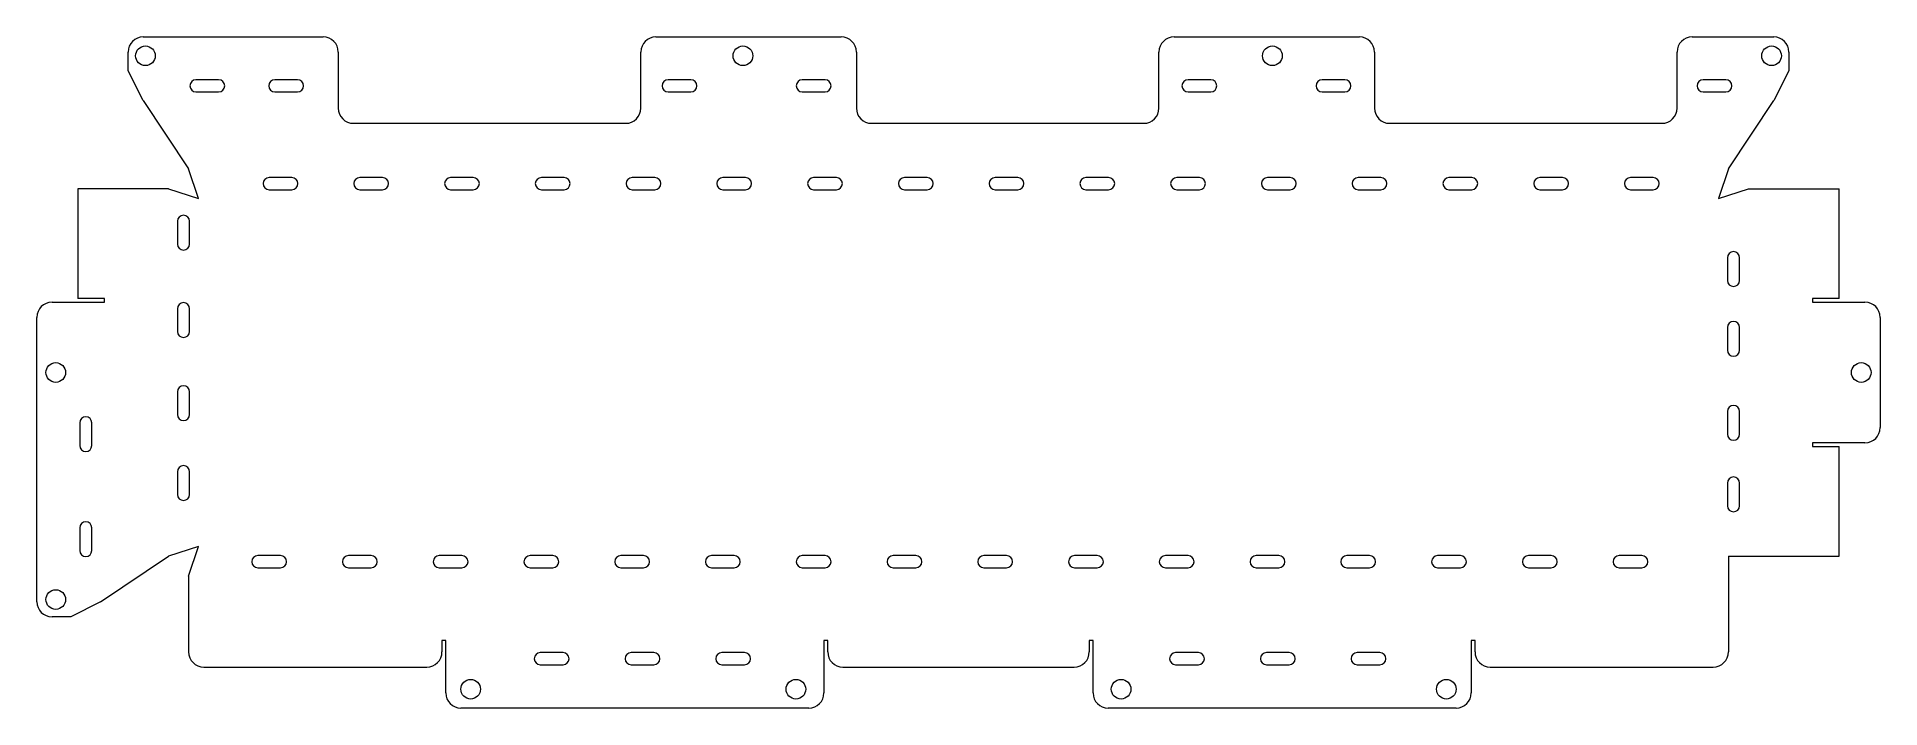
# Model space of a CAD drawing. Header units: millimetres. Extents: x -19 to 224, y -19 to 69.
import ezdxf

# ---------------------------------------------------------------- set-up
doc = ezdxf.new("R2010")
doc.units = ezdxf.units.MM

msp = doc.modelspace()

# ---------------------------------------------------------------- linework, layer by layer
at = {"color": 7, "linetype": 'Continuous', "lineweight": 15}
for p, q in [((-5.29, 69.35), (18.5, 69.35)), ((62.5, 69.35), (87, 69.35)), ((131, 69.35), (155.5, 69.35)), ((199.5, 69.35), (210.29, 69.35)), ((-7.29, 64.85), (-7.29, 67.35)), ((20.5, 67.35), (20.5, 59.93)), ((60.5, 59.93), (60.5, 67.35)), ((89, 67.35), (89, 59.93)), ((129, 59.93), (129, 67.35)), ((157.5, 67.35), (157.5, 59.93)), ((197.5, 59.93), (197.5, 67.35)), ((212.29, 67.35), (212.29, 64.85)), ((-5.29, 60.93), (-7.29, 64.85)), ((4.68, 63.69), (1.68, 63.69)), ((15.11, 63.69), (12.11, 63.69)), ((67.11, 63.69), (64.11, 63.69)), ((84.85, 63.69), (81.85, 63.69)), ((135.85, 63.69), (132.85, 63.69)), ((153.57, 63.69), (150.57, 63.69)), ((203.95, 63.69), (200.95, 63.69)), ((212.29, 64.85), (210.29, 60.93)), ((1.68, 62.09), (4.68, 62.09)), ((12.11, 62.09), (15.11, 62.09)), ((64.11, 62.09), (67.11, 62.09)), ((81.85, 62.09), (84.85, 62.09)), ((132.85, 62.09), (135.85, 62.09)), ((150.57, 62.09), (153.57, 62.09)), ((200.95, 62.09), (203.95, 62.09)), ((-5.29, 60.93), (0.71, 51.93)), ((204.29, 51.93), (210.29, 60.93)), ((22.5, 57.93), (58.5, 57.93)), ((91, 57.93), (127, 57.93)), ((159.5, 57.93), (195.5, 57.93)), ((2, 48), (0.71, 51.93)), ((204.29, 51.93), (203, 48)), ((-13.93, 49.29), (-13.93, 34.79)), ((-1.93, 49.29), (-13.93, 49.29)), ((-1.93, 49.29), (2, 48)), ((14.35, 50.76), (11.35, 50.76)), ((11.35, 49.16), (14.35, 49.16)), ((26.35, 50.76), (23.35, 50.76)), ((23.35, 49.16), (26.35, 49.16)), ((38.35, 50.76), (35.35, 50.76)), ((35.35, 49.16), (38.35, 49.16)), ((50.35, 50.76), (47.35, 50.76)), ((47.35, 49.16), (50.35, 49.16)), ((62.35, 50.76), (59.35, 50.76)), ((59.35, 49.16), (62.35, 49.16)), ((74.35, 50.76), (71.35, 50.76)), ((71.35, 49.16), (74.35, 49.16)), ((86.35, 50.76), (83.35, 50.76)), ((83.35, 49.16), (86.35, 49.16)), ((98.35, 50.76), (95.35, 50.76)), ((95.35, 49.16), (98.35, 49.16)), ((110.35, 50.76), (107.35, 50.76)), ((107.35, 49.16), (110.35, 49.16)), ((122.35, 50.76), (119.35, 50.76)), ((119.35, 49.16), (122.35, 49.16)), ((134.35, 50.76), (131.35, 50.76)), ((131.35, 49.16), (134.35, 49.16)), ((146.35, 50.76), (143.35, 50.76)), ((143.35, 49.16), (146.35, 49.16)), ((158.35, 50.76), (155.35, 50.76)), ((155.35, 49.16), (158.35, 49.16)), ((170.35, 50.76), (167.35, 50.76)), ((167.35, 49.16), (170.35, 49.16)), ((182.35, 50.76), (179.35, 50.76)), ((179.35, 49.16), (182.35, 49.16)), ((194.35, 50.76), (191.35, 50.76)), ((191.35, 49.16), (194.35, 49.16)), ((203, 48), (206.93, 49.29)), ((206.93, 49.29), (218.93, 49.29)), ((218.93, 34.79), (218.93, 49.29)), ((-0.76, 44.98), (-0.76, 41.98)), ((0.84, 41.98), (0.84, 44.98)), ((204.16, 40.17), (204.16, 37.17)), ((205.76, 37.17), (205.76, 40.17)), ((-17.35, 34.29), (-10.43, 34.29)), ((-10.43, 34.79), (-13.93, 34.79)), ((-10.43, 34.29), (-10.43, 34.79)), ((218.93, 34.79), (215.43, 34.79)), ((215.43, 34.79), (215.43, 34.29)), ((215.43, 34.29), (222.35, 34.29)), ((-19.35, -5.29), (-19.35, 32.29)), ((-0.76, 33.43), (-0.76, 30.43)), ((0.84, 30.43), (0.84, 33.43)), ((224.35, 32.29), (224.35, 17.71)), ((204.16, 30.94), (204.16, 27.94)), ((205.76, 27.94), (205.76, 30.94)), ((-0.76, 22.45), (-0.76, 19.45)), ((0.84, 19.45), (0.84, 22.45)), ((204.16, 19.86), (204.16, 16.86)), ((205.76, 16.86), (205.76, 19.86)), ((-13.69, 18.36), (-13.69, 15.36)), ((-12.09, 15.36), (-12.09, 18.36)), ((222.35, 15.71), (215.43, 15.71)), ((215.43, 15.71), (215.43, 15.21)), ((215.43, 15.21), (218.93, 15.21)), ((218.93, 0.71), (218.93, 15.21)), ((-0.76, 11.89), (-0.76, 8.89)), ((0.84, 8.89), (0.84, 11.89)), ((204.16, 10.39), (204.16, 7.39)), ((205.76, 7.39), (205.76, 10.39)), ((-13.69, 4.47), (-13.69, 1.47)), ((-12.09, 1.47), (-12.09, 4.47)), ((-10.93, -5.29), (-1.93, 0.71)), ((2, 2), (-1.93, 0.71)), ((0.71, -1.93), (2, 2)), ((12.85, 0.8), (9.85, 0.8)), ((24.85, 0.8), (21.85, 0.8)), ((36.85, 0.8), (33.85, 0.8)), ((48.85, 0.8), (45.85, 0.8)), ((60.85, 0.8), (57.85, 0.8)), ((72.85, 0.8), (69.85, 0.8)), ((84.85, 0.8), (81.85, 0.8)), ((96.85, 0.8), (93.85, 0.8)), ((108.85, 0.8), (105.85, 0.8)), ((120.85, 0.8), (117.85, 0.8)), ((132.85, 0.8), (129.85, 0.8)), ((144.85, 0.8), (141.85, 0.8)), ((156.85, 0.8), (153.85, 0.8)), ((168.85, 0.8), (165.85, 0.8)), ((180.85, 0.8), (177.85, 0.8)), ((192.85, 0.8), (189.85, 0.8)), ((204.29, 0.71), (218.93, 0.71)), ((204.29, 0.71), (204.29, -11.93)), ((0.71, -1.93), (0.71, -11.93)), ((9.85, -0.8), (12.85, -0.8)), ((21.85, -0.8), (24.85, -0.8)), ((33.85, -0.8), (36.85, -0.8)), ((45.85, -0.8), (48.85, -0.8)), ((57.85, -0.8), (60.85, -0.8)), ((69.85, -0.8), (72.85, -0.8)), ((81.85, -0.8), (84.85, -0.8)), ((93.85, -0.8), (96.85, -0.8)), ((105.85, -0.8), (108.85, -0.8)), ((117.85, -0.8), (120.85, -0.8)), ((129.85, -0.8), (132.85, -0.8)), ((141.85, -0.8), (144.85, -0.8)), ((153.85, -0.8), (156.85, -0.8)), ((165.85, -0.8), (168.85, -0.8)), ((177.85, -0.8), (180.85, -0.8)), ((189.85, -0.8), (192.85, -0.8)), ((-14.85, -7.29), (-17.35, -7.29)), ((-10.93, -5.29), (-14.85, -7.29)), ((34.71, -10.43), (34.21, -10.43)), ((34.21, -10.43), (34.21, -11.93)), ((34.71, -17.35), (34.71, -10.43)), ((50.21, -12.02), (47.21, -12.02)), ((62.21, -12.02), (59.21, -12.02)), ((74.21, -12.02), (71.21, -12.02)), ((85.21, -10.43), (84.71, -10.43)), ((84.71, -10.43), (84.71, -17.35)), ((85.21, -11.93), (85.21, -10.43)), ((120.29, -10.43), (119.79, -10.43)), ((119.79, -10.43), (119.79, -11.93)), ((120.29, -17.35), (120.29, -10.43)), ((134.21, -12.02), (131.21, -12.02)), ((146.21, -12.02), (143.21, -12.02)), ((158.21, -12.02), (155.21, -12.02)), ((170.79, -10.43), (170.29, -10.43)), ((170.29, -10.43), (170.29, -17.35)), ((170.79, -11.93), (170.79, -10.43)), ((2.71, -13.93), (32.21, -13.93)), ((47.21, -13.62), (50.21, -13.62)), ((59.21, -13.62), (62.21, -13.62)), ((71.21, -13.62), (74.21, -13.62)), ((87.21, -13.93), (117.79, -13.93)), ((131.21, -13.62), (134.21, -13.62)), ((143.21, -13.62), (146.21, -13.62)), ((155.21, -13.62), (158.21, -13.62)), ((172.79, -13.93), (202.29, -13.93)), ((82.71, -19.35), (36.71, -19.35)), ((168.29, -19.35), (122.29, -19.35))]:
    msp.add_line(p, q, dxfattribs=at)
for centre in [(-5, 66.85), (74, 66.85), (144, 66.85), (210, 66.85), (-16.85, 25), (221.85, 25), (-16.85, -5), (38, -16.85), (81, -16.85), (124, -16.85), (167, -16.85)]:
    msp.add_circle(centre, 1.3, dxfattribs=at)
for centre, radius, start, end in [((-5.29, 67.35), 2, 90, 180), ((18.5, 67.35), 2, 0, 90), ((62.5, 67.35), 2, 90, 180), ((87, 67.35), 2, 0, 90), ((131, 67.35), 2, 90, 180), ((155.5, 67.35), 2, 0, 90), ((199.5, 67.35), 2, 90, 180), ((210.29, 67.35), 2, 0, 90), ((1.68, 62.89), 0.8, 90, 270), ((4.68, 62.89), 0.8, 270, 90), ((12.11, 62.89), 0.8, 90, 270), ((15.11, 62.89), 0.8, 270, 90), ((64.11, 62.89), 0.8, 90, 270), ((67.11, 62.89), 0.8, 270, 90), ((81.85, 62.89), 0.8, 90, 270), ((84.85, 62.89), 0.8, 270, 90), ((132.85, 62.89), 0.8, 90, 270), ((135.85, 62.89), 0.8, 270, 90), ((150.57, 62.89), 0.8, 90, 270), ((153.57, 62.89), 0.8, 270, 90), ((200.95, 62.89), 0.8, 90, 270), ((203.95, 62.89), 0.8, 270, 90), ((22.5, 59.93), 2, 180, 270), ((58.5, 59.93), 2, 270, 0), ((91, 59.93), 2, 180, 270), ((127, 59.93), 2, 270, 0), ((159.5, 59.93), 2, 180, 270), ((195.5, 59.93), 2, 270, 0), ((11.35, 49.96), 0.8, 90, 270), ((14.35, 49.96), 0.8, 270, 90), ((23.35, 49.96), 0.8, 90, 270), ((26.35, 49.96), 0.8, 270, 90), ((35.35, 49.96), 0.8, 90, 270), ((38.35, 49.96), 0.8, 270, 90), ((47.35, 49.96), 0.8, 90, 270), ((50.35, 49.96), 0.8, 270, 90), ((59.35, 49.96), 0.8, 90, 270), ((62.35, 49.96), 0.8, 270, 90), ((71.35, 49.96), 0.8, 90, 270), ((74.35, 49.96), 0.8, 270, 90), ((83.35, 49.96), 0.8, 90, 270), ((86.35, 49.96), 0.8, 270, 90), ((95.35, 49.96), 0.8, 90, 270), ((98.35, 49.96), 0.8, 270, 90), ((107.35, 49.96), 0.8, 90, 270), ((110.35, 49.96), 0.8, 270, 90), ((119.35, 49.96), 0.8, 90, 270), ((122.35, 49.96), 0.8, 270, 90), ((131.35, 49.96), 0.8, 90, 270), ((134.35, 49.96), 0.8, 270, 90), ((143.35, 49.96), 0.8, 90, 270), ((146.35, 49.96), 0.8, 270, 90), ((155.35, 49.96), 0.8, 90, 270), ((158.35, 49.96), 0.8, 270, 90), ((167.35, 49.96), 0.8, 90, 270), ((170.35, 49.96), 0.8, 270, 90), ((179.35, 49.96), 0.8, 90, 270), ((182.35, 49.96), 0.8, 270, 90), ((191.35, 49.96), 0.8, 90, 270), ((194.35, 49.96), 0.8, 270, 90), ((0.04, 44.98), 0.8, 0, 180), ((0.04, 41.98), 0.8, 180, 0), ((204.96, 40.17), 0.8, 0, 180), ((204.96, 37.17), 0.8, 180, 0), ((-17.35, 32.29), 2, 90, 180), ((0.04, 33.43), 0.8, 0, 180), ((222.35, 32.29), 2, 0, 90), ((204.96, 30.94), 0.8, 0, 180), ((0.04, 30.43), 0.8, 180, 0), ((204.96, 27.94), 0.8, 180, 0), ((0.04, 22.45), 0.8, 0, 180), ((204.96, 19.86), 0.8, 0, 180), ((-12.89, 18.36), 0.8, 0, 180), ((0.04, 19.45), 0.8, 180, 0), ((222.35, 17.71), 2, 270, 0), ((-12.89, 15.36), 0.8, 180, 0), ((204.96, 16.86), 0.8, 180, 0), ((0.04, 11.89), 0.8, 0, 180), ((204.96, 10.39), 0.8, 0, 180), ((0.04, 8.89), 0.8, 180, 0), ((204.96, 7.39), 0.8, 180, 0), ((-12.89, 4.47), 0.8, 0, 180), ((-12.89, 1.47), 0.8, 180, 0), ((9.85, 0), 0.8, 90, 270), ((12.85, 0), 0.8, 270, 90), ((21.85, 0), 0.8, 90, 270), ((24.85, 0), 0.8, 270, 90), ((33.85, 0), 0.8, 90, 270), ((36.85, 0), 0.8, 270, 90), ((45.85, 0), 0.8, 90, 270), ((48.85, 0), 0.8, 270, 90), ((57.85, 0), 0.8, 90, 270), ((60.85, 0), 0.8, 270, 90), ((69.85, 0), 0.8, 90, 270), ((72.85, 0), 0.8, 270, 90), ((81.85, 0), 0.8, 90, 270), ((84.85, 0), 0.8, 270, 90), ((93.85, 0), 0.8, 90, 270), ((96.85, 0), 0.8, 270, 90), ((105.85, 0), 0.8, 90, 270), ((108.85, 0), 0.8, 270, 90), ((117.85, 0), 0.8, 90, 270), ((120.85, 0), 0.8, 270, 90), ((129.85, 0), 0.8, 90, 270), ((132.85, 0), 0.8, 270, 90), ((141.85, 0), 0.8, 90, 270), ((144.85, 0), 0.8, 270, 90), ((153.85, 0), 0.8, 90, 270), ((156.85, 0), 0.8, 270, 90), ((165.85, 0), 0.8, 90, 270), ((168.85, 0), 0.8, 270, 90), ((177.85, 0), 0.8, 90, 270), ((180.85, 0), 0.8, 270, 90), ((189.85, 0), 0.8, 90, 270), ((192.85, 0), 0.8, 270, 90), ((-17.35, -5.29), 2, 180, 270), ((2.71, -11.93), 2, 180, 270), ((32.21, -11.93), 2, 270, 0), ((47.21, -12.82), 0.8, 90, 270), ((50.21, -12.82), 0.8, 270, 90), ((59.21, -12.82), 0.8, 90, 270), ((62.21, -12.82), 0.8, 270, 90), ((71.21, -12.82), 0.8, 90, 270), ((74.21, -12.82), 0.8, 270, 90), ((87.21, -11.93), 2, 180, 270), ((117.79, -11.93), 2, 270, 0), ((131.21, -12.82), 0.8, 90, 270), ((134.21, -12.82), 0.8, 270, 90), ((143.21, -12.82), 0.8, 90, 270), ((146.21, -12.82), 0.8, 270, 90), ((155.21, -12.82), 0.8, 90, 270), ((158.21, -12.82), 0.8, 270, 90), ((172.79, -11.93), 2, 180, 270), ((202.29, -11.93), 2, 270, 0), ((36.71, -17.35), 2, 180, 270), ((82.71, -17.35), 2, 270, 0), ((122.29, -17.35), 2, 180, 270), ((168.29, -17.35), 2, 270, 0)]:
    msp.add_arc(centre, radius, start, end, dxfattribs=at)

doc.saveas('drawing.dxf')
